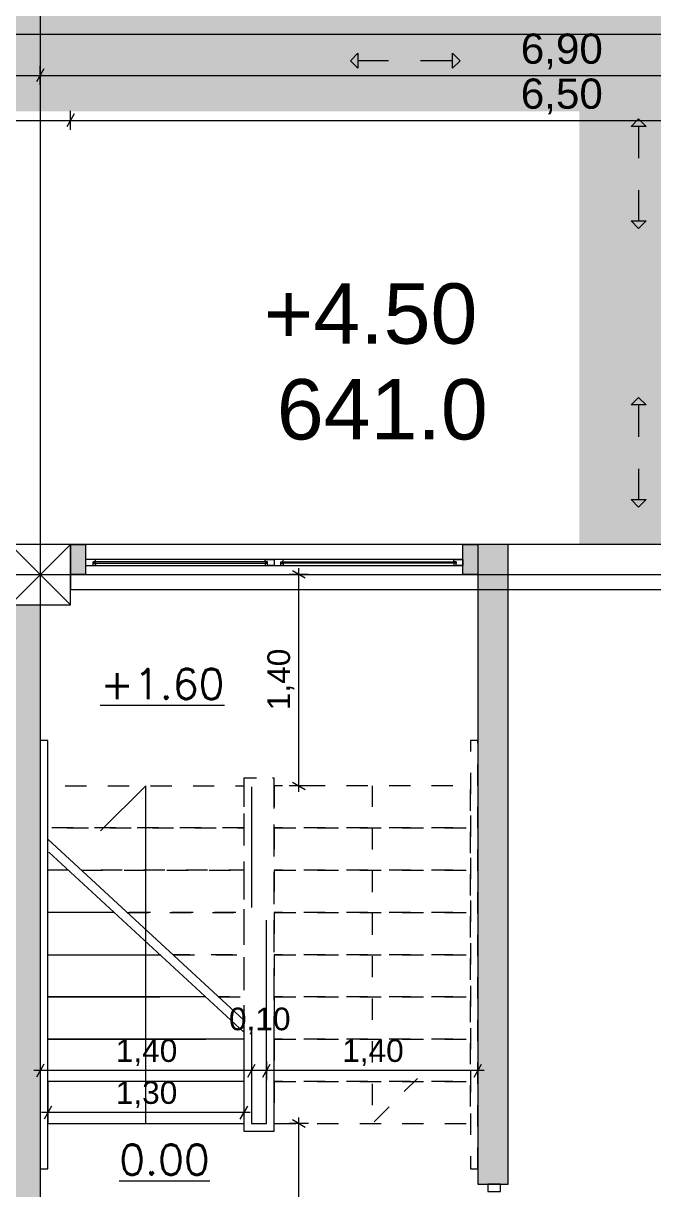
# Model space of a CAD drawing. Header units: metres. Extents: x 476297 to 476657, y 4620828 to 4621206.
# Drawn here: x 476418.35 to 476422.53, y 4620876.78 to 4620884.51 of the extents above; entities that cross this region are included whole.
import ezdxf

# ---------------------------------------------------------------- set-up
doc = ezdxf.new("R2010")
doc.units = ezdxf.units.M
doc.header["$MEASUREMENT"] = 0
doc.set_wipeout_variables(frame=1)
for name, pattern in [('AStair_dashed', [1.8, 0.8, -1]), ('Dashed', [0.423333, 0.211667, -0.211667]), ('Hidden Line', [0.3175, 0.211667, -0.105833]), ('Small Dashed', [0.282222, 0.141111, -0.141111]), ('Wipeout_Contour', [1, 0, -1])]:
    doc.linetypes.add(name, pattern=pattern)
for name, color, linetype in [('2D Drafting - General_Pen_No__1', 7, 'Continuous'), ('2D Drafting - General_Pen_No__250_Pen_No__7', 7, 'Continuous'), ('2D Drafting - General_Pen_No__7', 7, 'Continuous'), ('Doors_Pen_No__7_Pen_No__7', 7, 'Continuous'), ('gegmebi_Pen_No__7', 7, 'Continuous'), ('kar-panjara_Pen_No__7_Pen_No__7', 7, 'Continuous'), ('New.', 7, 'Continuous'), ('New2D Drafting - General_Pen_No__250_Pen_No__7', 7, 'Continuous'), ('NewAnnotation - Text', 7, 'Continuous'), ('NewCar-Art', 7, 'Continuous'), ('Newshenobebi', 7, 'Continuous'), ('zoma', 7, 'Continuous'), ('zoma_Pen_No__5', 7, 'Continuous')]:
    doc.layers.add(name, color=color, linetype=linetype)
doc.styles.add('GENERATED_STYLE_1', font='arial.ttf')
doc.styles.add('GENERATED_STYLE_2', font='arial.ttf')
doc.dimstyles.new('GENERATED_STYLE__1', dxfattribs={"dimtxt": 0.2, "dimasz": 0.064421, "dimexe": 0.18, "dimexo": 0.003, "dimgap": 0.09, "dimtad": 1, "dimtih": 1, "dimtoh": 1, "dimzin": 0, "dimdsep": 46, "dimtxsty": 'GENERATED_STYLE_2', "dimblk": 'ARROWHEAD_2', "dimblk1": 'ARROWHEAD_2', "dimblk2": 'ARROWHEAD_2', "dimcen": 0.09, "dimclrd": 142, "dimclre": 142, "dimclrt": 142, "dimadec": 0, "dimazin": 0, "dimtfac": 1, "dimtdec": 4, "dimtmove": 0, "dimatfit": 3, "dimfxl": 1, "dimtolj": 1, "dimtzin": 0, "dimarcsym": 0})
doc.dimstyles.new('GENERATED_STYLE__14', dxfattribs={"dimtxt": 0.5, "dimasz": 0.228, "dimexe": 0.18, "dimexo": 0.003, "dimgap": 0.09, "dimtad": 1, "dimzin": 0, "dimdsep": 46, "dimtxsty": 'GENERATED_STYLE_2', "dimblk": 'ARROWHEAD_2', "dimblk1": 'ARROWHEAD_2', "dimblk2": 'ARROWHEAD_2', "dimcen": 0.09, "dimclrd": 1, "dimclre": 1, "dimclrt": 1, "dimadec": 0, "dimazin": 0, "dimtfac": 1, "dimtdec": 4, "dimtmove": 2, "dimatfit": 3, "dimfxl": 1, "dimtolj": 1, "dimtzin": 0, "dimarcsym": 0})
doc.dimstyles.new('GENERATED_STYLE__2', dxfattribs={"dimtxt": 0.2, "dimasz": 0.064421, "dimexe": 0.18, "dimexo": 0.003, "dimgap": 0.09, "dimtad": 1, "dimtih": 1, "dimtoh": 1, "dimzin": 0, "dimdsep": 46, "dimtxsty": 'GENERATED_STYLE_2', "dimblk": 'ARROWHEAD_2', "dimblk1": 'ARROWHEAD_2', "dimblk2": 'ARROWHEAD_2', "dimcen": 0.09, "dimclrd": 142, "dimclre": 142, "dimclrt": 142, "dimadec": 0, "dimazin": 0, "dimtfac": 1, "dimtdec": 4, "dimtmove": 2, "dimatfit": 3, "dimfxl": 1, "dimtolj": 1, "dimtzin": 0, "dimarcsym": 0})
doc.dimstyles.new('GENERATED_STYLE__7', dxfattribs={"dimtxt": 0.15, "dimasz": 0.064421, "dimexe": 0.18, "dimexo": 0.003, "dimgap": 0.09, "dimtad": 1, "dimzin": 0, "dimdsep": 46, "dimtxsty": 'GENERATED_STYLE_2', "dimblk": 'ARROWHEAD_2', "dimblk1": 'ARROWHEAD_2', "dimblk2": 'ARROWHEAD_2', "dimcen": 0.09, "dimclrd": 142, "dimclre": 142, "dimclrt": 142, "dimadec": 0, "dimazin": 0, "dimtfac": 1, "dimtdec": 4, "dimtmove": 0, "dimatfit": 3, "dimfxl": 1, "dimtolj": 1, "dimtzin": 0, "dimarcsym": 0})
doc.dimstyles.new('GENERATED_STYLE__8', dxfattribs={"dimtxt": 0.15, "dimasz": 0.064421, "dimexe": 0.18, "dimexo": 0.003, "dimgap": 0.09, "dimtad": 1, "dimtih": 1, "dimtoh": 1, "dimzin": 0, "dimdsep": 46, "dimtxsty": 'GENERATED_STYLE_2', "dimblk": 'ARROWHEAD_2', "dimblk1": 'ARROWHEAD_2', "dimblk2": 'ARROWHEAD_2', "dimcen": 0.09, "dimclrd": 142, "dimclre": 142, "dimclrt": 142, "dimadec": 0, "dimazin": 0, "dimtfac": 1, "dimtdec": 4, "dimtmove": 0, "dimatfit": 3, "dimfxl": 1, "dimtolj": 1, "dimtzin": 0, "dimarcsym": 0})

# ---------------------------------------------------------------- blocks, each defined once
blk = doc.blocks.new('*D671', base_point=(476844.5271, 4621385.791))
at = {"layer": 'zoma', "color": 1, "linetype": 'Continuous', "lineweight": 0, "transparency": 16777216}
for p, q in [((476390.6629, 4620935.3666), (476390.6629, 4620935.5133)), ((476390.8129, 4620935.28), (476390.5129, 4620935.4532)), ((476390.8879, 4620935.3666), (476390.4379, 4620935.3666)), ((476390.6624, 4620881.0585), (476390.6629, 4620935.3666)), ((476390.5124, 4620881.1451), (476390.8124, 4620880.9719)), ((476390.8874, 4620881.0585), (476390.4374, 4620881.0585)), ((476390.6624, 4620880.9118), (476390.6624, 4620881.0585))]:
    blk.add_line(p, q, dxfattribs=at)
at = {"layer": 'zoma', "color": 1, "lineweight": 0, "transparency": 16777216, "insert": (476390.5625, 4620894.4064), "char_height": 0.5, "attachment_point": 7, "rotation": 89.99949, "style": 'GENERATED_STYLE_2'}
blk.add_mtext('\\A1;{\\pql;\\fArial CYR|b0|i0|c204|p34;54,31}', dxfattribs=at)
blk = doc.blocks.new('ARROWHEAD_2')
at = {"color": 0, "linetype": 'Continuous', "lineweight": 0}
for p, q in [((-0.378, -0.655), (0.378, 0.655)), ((0, 0), (-1, 0))]:
    blk.add_line(p, q, dxfattribs=at)
blk = doc.blocks.new('*D837', base_point=(476844.5271, 4621385.791))
at = {"layer": 'zoma', "color": 142, "linetype": 'Continuous', "lineweight": 0, "transparency": 16777216}
for p, q in [((476420.2387, 4620877.2187), (476420.1116, 4620877.2187)), ((476420.2175, 4620877.1942), (476420.1328, 4620877.2432)), ((476420.1752, 4620877.2187), (476420.1752, 4620877.2601)), ((476420.1752, 4620875.8187), (476420.1752, 4620877.2187)), ((476420.2387, 4620875.8187), (476420.1116, 4620875.8187)), ((476420.1328, 4620875.8432), (476420.2175, 4620875.7942)), ((476420.1752, 4620875.7772), (476420.1752, 4620875.8187))]:
    blk.add_line(p, q, dxfattribs=at)
at = {"layer": 'zoma', "color": 142, "lineweight": 0, "transparency": 16777216, "insert": (476420.1452, 4620876.3191), "char_height": 0.15, "attachment_point": 7, "rotation": 90, "style": 'GENERATED_STYLE_2'}
blk.add_mtext('\\A1;{\\pql;\\fArial CYR|b0|i0|c204|p34;1,40}', dxfattribs=at)
blk = doc.blocks.new('*D838', base_point=(476844.5271, 4621385.791))
at = {"layer": 'zoma', "color": 142, "linetype": 'Continuous', "lineweight": 0, "transparency": 16777216}
for p, q in [((476420.2387, 4620880.8585), (476420.1116, 4620880.8585)), ((476420.2175, 4620880.8341), (476420.1328, 4620880.883)), ((476420.1752, 4620880.8585), (476420.1752, 4620880.9)), ((476420.1752, 4620879.4587), (476420.1752, 4620880.8585)), ((476420.2387, 4620879.4587), (476420.1116, 4620879.4587)), ((476420.1328, 4620879.4832), (476420.2175, 4620879.4342)), ((476420.1752, 4620879.4172), (476420.1752, 4620879.4587))]:
    blk.add_line(p, q, dxfattribs=at)
at = {"layer": 'zoma', "color": 142, "lineweight": 0, "transparency": 16777216, "insert": (476420.1452, 4620879.9591), "char_height": 0.15, "attachment_point": 7, "rotation": 90, "style": 'GENERATED_STYLE_2'}
blk.add_mtext('\\A1;{\\pql;\\fArial CYR|b0|i0|c204|p34;1,40}', dxfattribs=at)
blk = doc.blocks.new('*D839', base_point=(476844.5271, 4621385.791))
at = {"layer": 'zoma', "color": 142, "linetype": 'Continuous', "lineweight": 0, "transparency": 16777216}
for p, q in [((476419.9379, 4620877.5276), (476419.9869, 4620877.6124)), ((476419.9624, 4620877.6336), (476419.9624, 4620877.5064)), ((476421.3379, 4620877.5276), (476421.3869, 4620877.6124)), ((476421.3624, 4620877.6336), (476421.3624, 4620877.5064)), ((476421.3624, 4620877.57), (476419.9624, 4620877.57)), ((476421.4038, 4620877.57), (476421.3624, 4620877.57))]:
    blk.add_line(p, q, dxfattribs=at)
at = {"layer": 'zoma', "color": 142, "lineweight": 0, "transparency": 16777216, "insert": (476420.4629, 4620877.6), "char_height": 0.15, "attachment_point": 7, "style": 'GENERATED_STYLE_2'}
blk.add_mtext('\\A1;{\\pql;\\fArial CYR|b0|i0|c204|p34;1,40}', dxfattribs=at)
blk = doc.blocks.new('*D840', base_point=(476844.5271, 4621385.791))
at = {"layer": 'zoma', "color": 142, "linetype": 'Continuous', "lineweight": 0, "transparency": 16777216}
for p, q in [((476419.8379, 4620877.5276), (476419.8869, 4620877.6124)), ((476419.8624, 4620877.6336), (476419.8624, 4620877.5064)), ((476419.9379, 4620877.5276), (476419.9869, 4620877.6124)), ((476419.9624, 4620877.6336), (476419.9624, 4620877.5064)), ((476419.9624, 4620877.57), (476419.8624, 4620877.57))]:
    blk.add_line(p, q, dxfattribs=at)
blk = doc.blocks.new('*D841', base_point=(476844.5271, 4621385.791))
at = {"layer": 'zoma', "color": 142, "linetype": 'Continuous', "lineweight": 0, "transparency": 16777216}
for p, q in [((476418.4869, 4620877.6124), (476418.4379, 4620877.5276)), ((476418.4624, 4620877.6336), (476418.4624, 4620877.5064)), ((476419.8379, 4620877.5276), (476419.8869, 4620877.6124)), ((476419.8624, 4620877.6336), (476419.8624, 4620877.5064)), ((476418.4624, 4620877.57), (476418.4209, 4620877.57)), ((476419.8624, 4620877.57), (476418.4624, 4620877.57))]:
    blk.add_line(p, q, dxfattribs=at)
at = {"layer": 'zoma', "color": 142, "lineweight": 0, "transparency": 16777216, "char_height": 0.15, "attachment_point": 7, "style": 'GENERATED_STYLE_2'}
for s, insert in [('\\A1;{\\pql;\\fArial CYR|b0|i0|c204|p34;0,10}', (476419.7129, 4620877.81)), ('\\A1;{\\pql;\\fArial CYR|b0|i0|c204|p34;1,40}', (476418.9629, 4620877.6))]:
    blk.add_mtext(s, dxfattribs=dict(at, insert=insert))
blk = doc.blocks.new('*D842', base_point=(476844.5271, 4621385.791))
at = {"layer": 'zoma', "color": 142, "linetype": 'Continuous', "lineweight": 0, "transparency": 16777216}
for p, q in [((476418.5124, 4620877.2919), (476418.4709, 4620877.2919)), ((476418.5369, 4620877.3342), (476418.4879, 4620877.2495)), ((476418.5124, 4620877.3554), (476418.5124, 4620877.2283)), ((476419.8124, 4620877.2919), (476418.5124, 4620877.2919)), ((476419.7879, 4620877.2495), (476419.8369, 4620877.3342)), ((476419.8124, 4620877.3554), (476419.8124, 4620877.2283)), ((476419.8538, 4620877.2919), (476419.8124, 4620877.2919))]:
    blk.add_line(p, q, dxfattribs=at)
at = {"layer": 'zoma', "color": 142, "lineweight": 0, "transparency": 16777216, "insert": (476418.9629, 4620877.3219), "char_height": 0.15, "attachment_point": 7, "style": 'GENERATED_STYLE_2'}
blk.add_mtext('\\A1;{\\pql;\\fArial CYR|b0|i0|c204|p34;1,30}', dxfattribs=at)
blk = doc.blocks.new('*D858', base_point=(476844.5271, 4621385.791))
at = {"layer": 'zoma', "color": 142, "linetype": 'Continuous', "lineweight": 0, "transparency": 16777216}
for p, q in [((476419.9309, 4621040.5546), (476419.9799, 4621040.6394)), ((476419.9554, 4621040.6606), (476419.9554, 4621040.5335)), ((476421.3309, 4621040.5546), (476421.3799, 4621040.6394)), ((476421.3554, 4621040.6606), (476421.3554, 4621040.5335)), ((476421.3554, 4621040.597), (476419.9554, 4621040.597)), ((476421.3968, 4621040.597), (476421.3554, 4621040.597))]:
    blk.add_line(p, q, dxfattribs=at)
at = {"layer": 'zoma', "color": 142, "lineweight": 0, "transparency": 16777216, "insert": (476420.4559, 4621040.627), "char_height": 0.15, "attachment_point": 7, "style": 'GENERATED_STYLE_2'}
blk.add_mtext('\\A1;{\\pql;\\fArial CYR|b0|i0|c204|p34;1,40}', dxfattribs=at)
blk = doc.blocks.new('*D859', base_point=(476844.5271, 4621385.791))
at = {"layer": 'zoma', "color": 142, "linetype": 'Continuous', "lineweight": 0, "transparency": 16777216}
for p, q in [((476419.8309, 4621040.5546), (476419.8799, 4621040.6394)), ((476419.8554, 4621040.6606), (476419.8554, 4621040.5335)), ((476419.9309, 4621040.5546), (476419.9799, 4621040.6394)), ((476419.9554, 4621040.6606), (476419.9554, 4621040.5335)), ((476419.9554, 4621040.597), (476419.8554, 4621040.597))]:
    blk.add_line(p, q, dxfattribs=at)
blk = doc.blocks.new('*D860', base_point=(476844.5271, 4621385.791))
at = {"layer": 'zoma', "color": 142, "linetype": 'Continuous', "lineweight": 0, "transparency": 16777216}
for p, q in [((476418.4799, 4621040.6394), (476418.4309, 4621040.5546)), ((476418.4554, 4621040.6606), (476418.4554, 4621040.5335)), ((476419.8309, 4621040.5546), (476419.8799, 4621040.6394)), ((476419.8554, 4621040.6606), (476419.8554, 4621040.5335)), ((476418.4554, 4621040.597), (476418.4139, 4621040.597)), ((476419.8554, 4621040.597), (476418.4554, 4621040.597))]:
    blk.add_line(p, q, dxfattribs=at)
at = {"layer": 'zoma', "color": 142, "lineweight": 0, "transparency": 16777216, "char_height": 0.15, "attachment_point": 7, "style": 'GENERATED_STYLE_2'}
for s, insert in [('\\A1;{\\pql;\\fArial CYR|b0|i0|c204|p34;0,10}', (476419.7059, 4621040.837)), ('\\A1;{\\pql;\\fArial CYR|b0|i0|c204|p34;1,40}', (476418.9559, 4621040.627))]:
    blk.add_mtext(s, dxfattribs=dict(at, insert=insert))
blk = doc.blocks.new('*D864', base_point=(476844.5271, 4621385.791))
at = {"layer": 'zoma', "color": 142, "linetype": 'Continuous', "lineweight": 0, "transparency": 16777216}
for p, q in [((476419.9309, 4621078.2897), (476419.9799, 4621078.3744)), ((476419.9554, 4621078.3956), (476419.9554, 4621078.2685)), ((476421.3309, 4621078.2897), (476421.3799, 4621078.3744)), ((476421.3554, 4621078.3956), (476421.3554, 4621078.2685)), ((476421.3554, 4621078.332), (476419.9554, 4621078.332)), ((476421.3968, 4621078.332), (476421.3554, 4621078.332))]:
    blk.add_line(p, q, dxfattribs=at)
at = {"layer": 'zoma', "color": 142, "lineweight": 0, "transparency": 16777216, "insert": (476420.4559, 4621078.362), "char_height": 0.15, "attachment_point": 7, "style": 'GENERATED_STYLE_2'}
blk.add_mtext('\\A1;{\\pql;\\fArial CYR|b0|i0|c204|p34;1,40}', dxfattribs=at)
blk = doc.blocks.new('*D865', base_point=(476844.5271, 4621385.791))
at = {"layer": 'zoma', "color": 142, "linetype": 'Continuous', "lineweight": 0, "transparency": 16777216}
for p, q in [((476419.8309, 4621078.2897), (476419.8799, 4621078.3744)), ((476419.8554, 4621078.3956), (476419.8554, 4621078.2685)), ((476419.9309, 4621078.2897), (476419.9799, 4621078.3744)), ((476419.9554, 4621078.3956), (476419.9554, 4621078.2685)), ((476419.9554, 4621078.332), (476419.8554, 4621078.332))]:
    blk.add_line(p, q, dxfattribs=at)
blk = doc.blocks.new('*D866', base_point=(476844.5271, 4621385.791))
at = {"layer": 'zoma', "color": 142, "linetype": 'Continuous', "lineweight": 0, "transparency": 16777216}
for p, q in [((476418.4799, 4621078.3744), (476418.4309, 4621078.2897)), ((476418.4554, 4621078.3956), (476418.4554, 4621078.2685)), ((476419.8309, 4621078.2897), (476419.8799, 4621078.3744)), ((476419.8554, 4621078.3956), (476419.8554, 4621078.2685)), ((476418.4554, 4621078.332), (476418.4139, 4621078.332)), ((476419.8554, 4621078.332), (476418.4554, 4621078.332))]:
    blk.add_line(p, q, dxfattribs=at)
at = {"layer": 'zoma', "color": 142, "lineweight": 0, "transparency": 16777216, "char_height": 0.15, "attachment_point": 7, "style": 'GENERATED_STYLE_2'}
for s, insert in [('\\A1;{\\pql;\\fArial CYR|b0|i0|c204|p34;0,10}', (476419.7059, 4621078.572)), ('\\A1;{\\pql;\\fArial CYR|b0|i0|c204|p34;1,40}', (476418.9559, 4621078.362))]:
    blk.add_mtext(s, dxfattribs=dict(at, insert=insert))
blk = doc.blocks.new('*D870', base_point=(476844.5271, 4621385.791))
at = {"layer": 'zoma', "color": 142, "linetype": 'Continuous', "lineweight": 0, "transparency": 16777216}
for p, q in [((476419.9309, 4621116.0176), (476419.9799, 4621116.1024)), ((476419.9554, 4621116.1236), (476419.9554, 4621115.9964)), ((476421.3309, 4621116.0176), (476421.3799, 4621116.1024)), ((476421.3554, 4621116.1236), (476421.3554, 4621115.9964)), ((476421.3554, 4621116.06), (476419.9554, 4621116.06)), ((476421.3968, 4621116.06), (476421.3554, 4621116.06))]:
    blk.add_line(p, q, dxfattribs=at)
at = {"layer": 'zoma', "color": 142, "lineweight": 0, "transparency": 16777216, "insert": (476420.4559, 4621116.09), "char_height": 0.15, "attachment_point": 7, "style": 'GENERATED_STYLE_2'}
blk.add_mtext('\\A1;{\\pql;\\fArial CYR|b0|i0|c204|p34;1,40}', dxfattribs=at)
blk = doc.blocks.new('*D871', base_point=(476844.5271, 4621385.791))
at = {"layer": 'zoma', "color": 142, "linetype": 'Continuous', "lineweight": 0, "transparency": 16777216}
for p, q in [((476419.8309, 4621116.0176), (476419.8799, 4621116.1024)), ((476419.8554, 4621116.1236), (476419.8554, 4621115.9964)), ((476419.9309, 4621116.0176), (476419.9799, 4621116.1024)), ((476419.9554, 4621116.1236), (476419.9554, 4621115.9964)), ((476419.9554, 4621116.06), (476419.8554, 4621116.06))]:
    blk.add_line(p, q, dxfattribs=at)
blk = doc.blocks.new('*D872', base_point=(476844.5271, 4621385.791))
at = {"layer": 'zoma', "color": 142, "linetype": 'Continuous', "lineweight": 0, "transparency": 16777216}
for p, q in [((476418.4799, 4621116.1024), (476418.4309, 4621116.0176)), ((476418.4554, 4621116.1236), (476418.4554, 4621115.9964)), ((476419.8309, 4621116.0176), (476419.8799, 4621116.1024)), ((476419.8554, 4621116.1236), (476419.8554, 4621115.9964)), ((476418.4554, 4621116.06), (476418.4139, 4621116.06)), ((476419.8554, 4621116.06), (476418.4554, 4621116.06))]:
    blk.add_line(p, q, dxfattribs=at)
at = {"layer": 'zoma', "color": 142, "lineweight": 0, "transparency": 16777216, "char_height": 0.15, "attachment_point": 7, "style": 'GENERATED_STYLE_2'}
for s, insert in [('\\A1;{\\pql;\\fArial CYR|b0|i0|c204|p34;0,10}', (476419.7059, 4621116.3)), ('\\A1;{\\pql;\\fArial CYR|b0|i0|c204|p34;1,40}', (476418.9559, 4621116.09))]:
    blk.add_mtext(s, dxfattribs=dict(at, insert=insert))
blk = doc.blocks.new('Line_46', base_point=(476421.2436, 4620884.2643))
at = {"layer": 'NewCar-Art', "linetype": 'Continuous', "lineweight": 0}
for points in [[(476420.5171, 4620884.2643), (476420.5671, 4620884.2143), (476420.5671, 4620884.3143)], [(476421.2436, 4620884.2643), (476421.1936, 4620884.3143), (476421.1936, 4620884.2143)]]:
    blk.add_hatch(color=5, dxfattribs=at).paths.add_polyline_path(points)
at = {"layer": 'NewCar-Art', "color": 5, "linetype": 'Continuous', "lineweight": 0}
for p, q in [((476420.5171, 4620884.2643), (476420.5671, 4620884.3143)), ((476420.5171, 4620884.2643), (476420.5671, 4620884.2143)), ((476420.5671, 4620884.3143), (476420.5671, 4620884.2143)), ((476421.2436, 4620884.2643), (476421.1936, 4620884.3143)), ((476421.1936, 4620884.2143), (476421.1936, 4620884.3143)), ((476421.2436, 4620884.2643), (476421.1936, 4620884.2143))]:
    blk.add_line(p, q, dxfattribs=at)
at = {"layer": 'NewCar-Art', "color": 5, "linetype": 'Dashed', "lineweight": 0}
blk.add_line((476421.1936, 4620884.2643), (476420.5671, 4620884.2643), dxfattribs=at)
blk = doc.blocks.new('Line_47', base_point=(476422.427, 4620882.0323))
at = {"layer": 'NewCar-Art', "linetype": 'Continuous', "lineweight": 0}
for points in [[(476422.427, 4620882.0323), (476422.377, 4620881.9823), (476422.477, 4620881.9823)], [(476422.427, 4620881.3058), (476422.477, 4620881.3558), (476422.377, 4620881.3558)]]:
    blk.add_hatch(color=5, dxfattribs=at).paths.add_polyline_path(points)
at = {"layer": 'NewCar-Art', "color": 5, "linetype": 'Continuous', "lineweight": 0}
for p, q in [((476422.427, 4620882.0323), (476422.377, 4620881.9823)), ((476422.427, 4620882.0323), (476422.477, 4620881.9823)), ((476422.477, 4620881.9823), (476422.377, 4620881.9823)), ((476422.427, 4620881.3058), (476422.377, 4620881.3558)), ((476422.377, 4620881.3558), (476422.477, 4620881.3558)), ((476422.427, 4620881.3058), (476422.477, 4620881.3558))]:
    blk.add_line(p, q, dxfattribs=at)
at = {"layer": 'NewCar-Art', "color": 5, "linetype": 'Dashed', "lineweight": 0}
blk.add_line((476422.427, 4620881.9823), (476422.427, 4620881.3558), dxfattribs=at)
blk = doc.blocks.new('Line_48', base_point=(476422.427, 4620883.8789))
at = {"layer": 'NewCar-Art', "linetype": 'Continuous', "lineweight": 0}
for points in [[(476422.427, 4620883.8789), (476422.377, 4620883.8289), (476422.477, 4620883.8289)], [(476422.427, 4620883.1524), (476422.477, 4620883.2024), (476422.377, 4620883.2024)]]:
    blk.add_hatch(color=5, dxfattribs=at).paths.add_polyline_path(points)
at = {"layer": 'NewCar-Art', "color": 5, "linetype": 'Continuous', "lineweight": 0}
for p, q in [((476422.427, 4620883.8789), (476422.377, 4620883.8289)), ((476422.427, 4620883.8789), (476422.477, 4620883.8289)), ((476422.477, 4620883.8289), (476422.377, 4620883.8289)), ((476422.427, 4620883.1524), (476422.377, 4620883.2024)), ((476422.377, 4620883.2024), (476422.477, 4620883.2024)), ((476422.427, 4620883.1524), (476422.477, 4620883.2024))]:
    blk.add_line(p, q, dxfattribs=at)
at = {"layer": 'NewCar-Art', "color": 5, "linetype": 'Dashed', "lineweight": 0}
blk.add_line((476422.427, 4620883.8289), (476422.427, 4620883.2024), dxfattribs=at)
blk = doc.blocks.new('*D928', base_point=(476844.5271, 4621385.791))
at = {"layer": 'zoma', "color": 142, "linetype": 'Continuous', "lineweight": 0, "transparency": 16777216}
for p, q in [((476411.5869, 4620884.2095), (476411.5379, 4620884.1247)), ((476411.5624, 4620884.1035), (476411.5624, 4620884.2307)), ((476411.5624, 4620884.1671), (476418.4624, 4620884.1671)), ((476418.4869, 4620884.2095), (476418.4379, 4620884.1247)), ((476418.4624, 4620884.1035), (476418.4624, 4620884.2307))]:
    blk.add_line(p, q, dxfattribs=at)
at = {"layer": 'zoma', "color": 142, "lineweight": 0, "transparency": 16777216, "insert": (476414.7463, 4620884.2071), "char_height": 0.2, "attachment_point": 7, "style": 'GENERATED_STYLE_2'}
blk.add_mtext('\\A1;{\\pql;\\fArial CYR|b0|i0|c204|p34;6,90}', dxfattribs=at)
blk = doc.blocks.new('*D929', base_point=(476844.5271, 4621385.791))
at = {"layer": 'zoma', "color": 142, "linetype": 'Continuous', "lineweight": 0, "transparency": 16777216}
for p, q in [((476418.4869, 4620884.2095), (476418.4379, 4620884.1247)), ((476418.4624, 4620884.1035), (476418.4624, 4620884.2307)), ((476418.4624, 4620884.1671), (476425.3624, 4620884.1671)), ((476425.3869, 4620884.2095), (476425.3379, 4620884.1247)), ((476425.3624, 4620884.1035), (476425.3624, 4620884.2307))]:
    blk.add_line(p, q, dxfattribs=at)
at = {"layer": 'zoma', "color": 142, "lineweight": 0, "transparency": 16777216, "insert": (476421.6463, 4620884.2071), "char_height": 0.2, "attachment_point": 7, "style": 'GENERATED_STYLE_2'}
blk.add_mtext('\\A1;{\\pql;\\fArial CYR|b0|i0|c204|p34;6,90}', dxfattribs=at)
blk = doc.blocks.new('*D939', base_point=(476844.5271, 4621385.791))
at = {"layer": 'zoma', "color": 142, "linetype": 'Continuous', "lineweight": 0, "transparency": 16777216}
for p, q in [((476418.2624, 4620883.8054), (476418.2624, 4620883.9325)), ((476418.6624, 4620883.8054), (476418.6624, 4620883.9325)), ((476418.2869, 4620883.9113), (476418.2379, 4620883.8265)), ((476418.2624, 4620883.8689), (476418.6624, 4620883.8689)), ((476418.6869, 4620883.9113), (476418.6379, 4620883.8265))]:
    blk.add_line(p, q, dxfattribs=at)
blk = doc.blocks.new('*D940', base_point=(476844.5271, 4621385.791))
at = {"layer": 'zoma', "color": 142, "linetype": 'Continuous', "lineweight": 0, "transparency": 16777216}
for p, q in [((476418.6624, 4620883.8054), (476418.6624, 4620883.9325)), ((476425.1624, 4620883.8054), (476425.1624, 4620883.9325)), ((476418.6869, 4620883.9113), (476418.6379, 4620883.8265)), ((476418.6624, 4620883.8689), (476425.1624, 4620883.8689)), ((476425.1869, 4620883.9113), (476425.1379, 4620883.8265))]:
    blk.add_line(p, q, dxfattribs=at)
at = {"layer": 'zoma', "color": 142, "lineweight": 0, "transparency": 16777216, "char_height": 0.2, "attachment_point": 7, "style": 'GENERATED_STYLE_2'}
for s, insert in [('\\A1;{\\pql;\\fArial CYR|b0|i0|c204|p34;6,50}', (476421.6463, 4620883.9089)), ('\\A1;{\\pql;\\fArial CYR|b0|i0|c204|p34;0,40}', (476424.6058, 4620883.9089))]:
    blk.add_mtext(s, dxfattribs=dict(at, insert=insert))
blk = doc.blocks.new('*D944', base_point=(476844.5271, 4621385.791))
at = {"layer": 'zoma', "color": 142, "linetype": 'Continuous', "lineweight": 0, "transparency": 16777216}
for p, q in [((476390.6869, 4620884.4833), (476390.6379, 4620884.3985)), ((476390.6624, 4620884.3773), (476390.6624, 4620884.5045)), ((476432.4379, 4620884.3985), (476432.4869, 4620884.4833)), ((476432.4624, 4620884.3773), (476432.4624, 4620884.5045)), ((476390.6209, 4620884.4409), (476390.6624, 4620884.4409)), ((476390.6624, 4620884.4409), (476432.4624, 4620884.4409)), ((476432.4624, 4620884.4409), (476432.5038, 4620884.4409))]:
    blk.add_line(p, q, dxfattribs=at)
at = {"layer": 'zoma', "color": 142, "lineweight": 0, "transparency": 16777216, "insert": (476411.7857, 4620884.4809), "char_height": 0.2, "attachment_point": 7, "style": 'GENERATED_STYLE_2'}
blk.add_mtext('\\A1;{\\pql;\\fArial CYR|b0|i0|c204|p34;41,80}', dxfattribs=at)

msp = doc.modelspace()

# ---------------------------------------------------------------- hatches: boundary and pattern name
at = {"layer": '2D Drafting - General_Pen_No__250_Pen_No__7', "linetype": 'Continuous', "lineweight": 0}
for points in [[(476418.7624, 4620881.0585), (476418.7624, 4620880.8585), (476418.6624, 4620880.8585), (476418.6624, 4620881.0585)], [(476421.3624, 4620881.0585), (476421.3624, 4620880.8585), (476421.2624, 4620880.8585), (476421.2624, 4620881.0585)], [(476421.3625, 4620881.0585), (476421.3625, 4620876.8187), (476421.5625, 4620876.8187), (476421.5625, 4620881.0585)], [(476418.4624, 4620880.6585), (476418.4624, 4620874.1585), (476418.2624, 4620874.1585), (476418.2624, 4620880.6585)]]:
    msp.add_hatch(color=7, dxfattribs=at).paths.add_polyline_path(points)
at = {"layer": 'New2D Drafting - General_Pen_No__250_Pen_No__7', "linetype": 'Continuous', "lineweight": 0}
msp.add_hatch(color=248, dxfattribs=at).paths.add_polyline_path([(476393.2929, 4620883.9285), (476400.3679, 4620883.9285), (476400.3679, 4620881.0584), (476401.2123, 4620881.0584), (476401.2123, 4620883.9285), (476422.0344, 4620883.9285), (476422.0344, 4620881.0584), (476422.823, 4620881.0584), (476422.823, 4620884.6428), (476394.043, 4620884.6428), (476394.043, 4620890.6795), (476405.2461, 4620890.6795), (476405.2461, 4620889.9688), (476405.9966, 4620889.9688), (476405.9966, 4620891.4295), (476393.2929, 4620891.4295), (476393.2929, 4620884.6428)])

# ---------------------------------------------------------------- linework, layer by layer
at = {"layer": '2D Drafting - General_Pen_No__1', "color": 7, "linetype": 'Continuous', "lineweight": 0}
for p, q in [((476418.6624, 4620880.6585), (476418.2624, 4620881.0585)), ((476418.2624, 4620880.6585), (476418.6624, 4620881.0585))]:
    msp.add_line(p, q, dxfattribs=at)
at = {"layer": '2D Drafting - General_Pen_No__1', "color": 7, "linetype": 'Continuous', "lineweight": 0, "flags": 128}
for points in [[(476418.2624, 4620880.6585), (476418.6624, 4620880.6585), (476418.6624, 4620881.0585), (476418.2624, 4620881.0585)], [(476418.6624, 4620880.7585), (476425.1624, 4620880.7585), (476425.1624, 4620881.0585), (476418.6624, 4620881.0585)]]:
    msp.add_lwpolyline(points, close=True, dxfattribs=at)
msp.add_lwpolyline([(476418.9524, 4620878.6187), (476418.5124, 4620878.6187)], dxfattribs=at)
at = {"layer": '2D Drafting - General_Pen_No__250_Pen_No__7', "color": 7, "linetype": 'Continuous', "lineweight": 0, "flags": 128}
for points in [[(476418.7624, 4620881.0585), (476418.7624, 4620880.8585), (476418.6624, 4620880.8585), (476418.6624, 4620881.0585)], [(476421.3624, 4620881.0585), (476421.3624, 4620880.8585), (476421.2624, 4620880.8585), (476421.2624, 4620881.0585)], [(476421.3625, 4620881.0585), (476421.3625, 4620876.8187), (476421.5625, 4620876.8187), (476421.5625, 4620881.0585)]]:
    msp.add_lwpolyline(points, close=True, dxfattribs=at)
at = {"layer": '2D Drafting - General_Pen_No__7', "color": 7, "linetype": 'Continuous', "lineweight": 0, "flags": 128}
for points in [[(476418.5124, 4620879.105), (476419.8124, 4620877.905)], [(476418.5184, 4620879.0193), (476419.8124, 4620877.8248)]]:
    msp.add_lwpolyline(points, dxfattribs=at)
at = {"layer": 'Doors_Pen_No__7_Pen_No__7', "color": 7, "linetype": 'Continuous', "lineweight": 0, "flags": 128}
msp.add_lwpolyline([(476421.4273, 4620876.8187), (476421.4273, 4620876.7693), (476421.5119, 4620876.7693), (476421.5119, 4620876.8187)], close=True, dxfattribs=at)
at = {"layer": 'gegmebi_Pen_No__7', "color": 251, "linetype": 'AStair_dashed', "lineweight": 0, "flags": 128}
for points in [[(476418.5124, 4620879.105), (476418.5124, 4620879.7587), (476418.4624, 4620879.7587), (476418.4624, 4620879.1512)], [(476419.9624, 4620877.7666), (476419.9624, 4620879.4587), (476419.8624, 4620879.4587), (476419.8624, 4620877.8589)]]:
    msp.add_lwpolyline(points, dxfattribs=at)
at = {"layer": 'gegmebi_Pen_No__7', "color": 251, "linetype": 'Small Dashed', "lineweight": 0, "flags": 128}
for points in [[(476421.3624, 4620876.9187), (476421.3624, 4620879.7587), (476421.3124, 4620879.7587), (476421.3124, 4620876.9187)], [(476419.8124, 4620879.4587), (476419.8124, 4620879.1787), (476418.5124, 4620879.1787), (476418.5124, 4620879.4587)], [(476420.0124, 4620879.4587), (476420.0124, 4620879.1787), (476421.3124, 4620879.1787), (476421.3124, 4620879.4587)], [(476420.0124, 4620879.1787), (476420.0124, 4620878.8987), (476421.3124, 4620878.8987), (476421.3124, 4620879.1787)], [(476420.0124, 4620878.8987), (476420.0124, 4620878.6187), (476421.3124, 4620878.6187), (476421.3124, 4620878.8987)], [(476420.0124, 4620878.6187), (476420.0124, 4620878.3387), (476421.3124, 4620878.3387), (476421.3124, 4620878.6187)], [(476420.0124, 4620878.3387), (476420.0124, 4620878.0587), (476421.3124, 4620878.0587), (476421.3124, 4620878.3387)], [(476420.0124, 4620878.0587), (476420.0124, 4620877.7787), (476421.3124, 4620877.7787), (476421.3124, 4620878.0587)], [(476420.0124, 4620877.7787), (476420.0124, 4620877.4987), (476421.3124, 4620877.4987), (476421.3124, 4620877.7787)], [(476420.0124, 4620877.4987), (476420.0124, 4620877.2187), (476421.3124, 4620877.2187), (476421.3124, 4620877.4987)]]:
    msp.add_lwpolyline(points, close=True, dxfattribs=at)
at = {"layer": 'gegmebi_Pen_No__7', "color": 7, "linetype": 'Continuous', "lineweight": 0, "flags": 128}
for points in [[(476419.1624, 4620877.2187), (476419.1624, 4620879.4587), (476418.8624, 4620879.1587)], [(476418.4624, 4620879.1512), (476418.4624, 4620876.9187), (476418.5124, 4620876.9187), (476418.5124, 4620878.7327), (476418.5124, 4620879.105)], [(476418.6491, 4620878.8987), (476418.5124, 4620878.8987), (476418.5124, 4620879.0248)], [(476419.5591, 4620878.0587), (476418.5124, 4620878.0587), (476418.5124, 4620878.3387), (476419.2624, 4620878.3387)], [(476419.8124, 4620877.7787), (476418.5124, 4620877.7787), (476418.5124, 4620878.0587), (476419.2557, 4620878.0587)], [(476419.8124, 4620877.905), (476419.8124, 4620877.1687), (476420.0124, 4620877.1687), (476420.0124, 4620877.7204)], [(476419.8624, 4620877.8589), (476419.8624, 4620877.2187), (476419.9624, 4620877.2187), (476419.9624, 4620877.7666)], [(476419.8124, 4620877.5448), (476419.8124, 4620877.4987), (476418.5124, 4620877.4987), (476418.5124, 4620877.7787), (476419.5591, 4620877.7787)], [(476419.8124, 4620877.4987), (476418.5124, 4620877.4987), (476418.5124, 4620877.2187), (476419.8124, 4620877.2187)]]:
    msp.add_lwpolyline(points, dxfattribs=at)
at = {"layer": 'gegmebi_Pen_No__7', "color": 251, "linetype": 'Hidden Line', "lineweight": 0, "flags": 128}
msp.add_lwpolyline([(476420.0124, 4620877.7204), (476420.0124, 4620879.5087), (476419.8124, 4620879.5087), (476419.8124, 4620877.905)], dxfattribs=at)
at = {"layer": 'gegmebi_Pen_No__7', "color": 251, "linetype": 'Small Dashed', "lineweight": 0, "flags": 128}
for points in [[(476420.6624, 4620879.4587), (476420.6624, 4620877.2187), (476420.9624, 4620877.5187)], [(476418.5124, 4620879.0248), (476418.5124, 4620879.1787), (476419.8124, 4620879.1787), (476419.8124, 4620878.8987), (476418.7359, 4620878.8987)], [(476418.7359, 4620878.8987), (476419.8124, 4620878.8987), (476419.8124, 4620878.6187), (476419.0393, 4620878.6187)], [(476419.0393, 4620878.6187), (476419.8124, 4620878.6187), (476419.8124, 4620878.3387), (476419.3426, 4620878.3387)], [(476419.3426, 4620878.3387), (476419.8124, 4620878.3387), (476419.8124, 4620878.0587), (476419.6459, 4620878.0587)], [(476419.6459, 4620878.0587), (476419.8124, 4620878.0587), (476419.8124, 4620877.905)]]:
    msp.add_lwpolyline(points, dxfattribs=at)
at = {"layer": 'kar-panjara_Pen_No__7_Pen_No__7', "color": 7, "linetype": 'Continuous', "lineweight": 0, "flags": 128}
for points in [[(476418.7624, 4620880.9183), (476418.8128, 4620880.9183), (476418.8128, 4620880.9333), (476418.8128, 4620880.9433), (476418.8278, 4620880.9433), (476418.8278, 4620880.9583), (476418.7624, 4620880.9583)], [(476418.8128, 4620880.9333), (476419.9674, 4620880.9333), (476419.9674, 4620880.9433), (476418.8128, 4620880.9433)], [(476418.8278, 4620880.9183), (476418.8128, 4620880.9183), (476418.8128, 4620880.9333), (476418.8278, 4620880.9333)], [(476420.0124, 4620880.9183), (476419.9674, 4620880.9183), (476419.9674, 4620880.9333), (476419.9674, 4620880.9433), (476419.9524, 4620880.9433), (476419.9524, 4620880.9583), (476420.0124, 4620880.9583)], [(476419.9524, 4620880.9183), (476419.9674, 4620880.9183), (476419.9674, 4620880.9333), (476419.9524, 4620880.9333)], [(476420.0124, 4620880.9183), (476420.0574, 4620880.9183), (476420.0574, 4620880.9333), (476420.0574, 4620880.9433), (476420.0724, 4620880.9433), (476420.0724, 4620880.9583), (476420.0124, 4620880.9583)], [(476421.2174, 4620880.9333), (476420.0574, 4620880.9333), (476420.0574, 4620880.9433), (476421.2174, 4620880.9433)], [(476420.0724, 4620880.9183), (476420.0574, 4620880.9183), (476420.0574, 4620880.9333), (476420.0724, 4620880.9333)], [(476421.2624, 4620880.9183), (476421.2174, 4620880.9183), (476421.2174, 4620880.9333), (476421.2174, 4620880.9433), (476421.2027, 4620880.9433), (476421.2027, 4620880.9583), (476421.2624, 4620880.9583)], [(476421.2027, 4620880.9183), (476421.2174, 4620880.9183), (476421.2174, 4620880.9333), (476421.2027, 4620880.9333)]]:
    msp.add_lwpolyline(points, close=True, dxfattribs=at)
at = {"layer": 'Newshenobebi', "color": 7, "linetype": 'Continuous', "lineweight": 0}
for points in [[(476421.2624, 4620880.9583), (476418.7624, 4620880.9583), (476418.7624, 4620880.9183), (476421.2624, 4620880.9183)], [(476421.2624, 4620880.9583), (476418.7624, 4620880.9583), (476418.7624, 4620880.8585), (476421.2624, 4620880.8585)]]:
    msp.add_lwpolyline(points, close=True, dxfattribs=at)
at = {"layer": 'zoma_Pen_No__5', "color": 5, "linetype": 'Continuous', "lineweight": 0}
for p, q in [((476418.4624, 4620884.5681), (476418.4624, 4620859.8573)), ((476386.7818, 4620880.8585), (476436.6682, 4620880.8585)), ((476386.7818, 4620880.8585), (476436.6682, 4620880.8585))]:
    msp.add_line(p, q, dxfattribs=at)

# ---------------------------------------------------------------- block references
at = {"layer": 'NewCar-Art', "color": 5, "linetype": 'Dashed', "lineweight": 0}
for name, p in [('Line_46', (476421.2436, 4620884.2643)), ('Line_48', (476422.427, 4620883.8789)), ('Line_47', (476422.427, 4620882.0323))]:
    msp.add_blockref(name, p, dxfattribs=at)

# ---------------------------------------------------------------- dimensions: what is measured, and where the dimension line sits
at = {"layer": 'zoma', "color": 142, "linetype": 'Continuous', "lineweight": 0}
for base, p1, p2, picture, middle in [((476418.4554, 4621116.06), (476419.8554, 4620877.2187), (476418.4554, 4620878.9658), '*D872', (476419.1507, 4621116.165)), ((476419.8554, 4621116.06), (476419.9554, 4620877.2187), (476419.8554, 4620877.2187), '*D871', (476419.9007, 4621116.375)), ((476419.9554, 4621116.06), (476421.3554, 4620877.5105), (476419.9554, 4620877.2187), '*D870', (476420.6507, 4621116.165)), ((476418.4554, 4621078.332), (476419.8554, 4620877.2187), (476418.4554, 4620878.9658), '*D866', (476419.1507, 4621078.437)), ((476419.8554, 4621078.332), (476419.9554, 4620877.2187), (476419.8554, 4620877.2187), '*D865', (476419.9007, 4621078.647)), ((476419.9554, 4621078.332), (476421.3554, 4620877.5105), (476419.9554, 4620877.2187), '*D864', (476420.6507, 4621078.437)), ((476418.4554, 4621040.597), (476419.8554, 4620877.2187), (476418.4554, 4620878.9658), '*D860', (476419.1507, 4621040.702)), ((476419.8554, 4621040.597), (476419.9554, 4620877.2187), (476419.8554, 4620877.2187), '*D859', (476419.9007, 4621040.912)), ((476419.9554, 4621040.597), (476421.3554, 4620877.5105), (476419.9554, 4620877.2187), '*D858', (476420.6507, 4621040.702)), ((476418.4624, 4620877.57), (476419.8624, 4620877.2187), (476418.4624, 4620878.9658), '*D841', (476419.1577, 4620877.675)), ((476418.5124, 4620877.2919), (476419.8124, 4620878.2311), (476418.5124, 4620878.2138), '*D842', (476419.1577, 4620877.3969)), ((476419.8624, 4620877.57), (476419.9624, 4620877.2187), (476419.8624, 4620877.2187), '*D840', (476419.9077, 4620877.885)), ((476419.9624, 4620877.57), (476421.3624, 4620877.5105), (476419.9624, 4620877.2187), '*D839', (476420.6577, 4620877.675))]:
    dim = msp.add_linear_dim(base=base, p1=p1, p2=p2, angle=180, dimstyle='GENERATED_STYLE__8', dxfattribs=at)
    dim.commit()
    dim.dimension.update_dxf_attribs({"geometry": picture, "text_midpoint": middle, "dimtype": 160})
at = {"layer": 'zoma', "color": 1, "linetype": 'Continuous', "lineweight": 0}
dim = msp.add_linear_dim(base=(476390.6629, 4620935.3666), p1=(476432.4625, 4620881.0581), p2=(476390.6629, 4620935.3666), angle=89.99949, dimstyle='GENERATED_STYLE__14', dxfattribs=at)
dim.commit()
dim.dimension.update_dxf_attribs({"geometry": '*D671', "text_midpoint": (476390.3125, 4620895.2464), "dimtype": 160, "text_rotation": 89.99949})
at = {"layer": 'zoma', "color": 142, "linetype": 'Continuous', "lineweight": 0}
for base, p1, p2, picture, middle in [((476418.4624, 4620884.1671), (476411.5624, 4620882.5284), (476418.4624, 4620882.5284), '*D928', (476415.0061, 4620884.3071)), ((476418.6624, 4620883.8689), (476418.2624, 4620882.3663), (476418.6624, 4620882.3663), '*D939', (476417.9655, 4620884.0089))]:
    dim = msp.add_linear_dim(base=base, p1=p1, p2=p2, dimstyle='GENERATED_STYLE__1', dxfattribs=at)
    dim.commit()
    dim.dimension.update_dxf_attribs({"geometry": picture, "text_midpoint": middle, "dimtype": 160})
for base, p1, p2, picture, middle in [((476420.1752, 4620880.8585), (476420.2467, 4620879.4587), (476420.0821, 4620880.8585), '*D838', (476420.0702, 4620880.1539)), ((476420.1752, 4620877.2187), (476420.8134, 4620875.8187), (476420.6523, 4620877.2187), '*D837', (476420.0702, 4620876.514))]:
    dim = msp.add_linear_dim(base=base, p1=p1, p2=p2, angle=90, dimstyle='GENERATED_STYLE__7', dxfattribs=at)
    dim.commit()
    dim.dimension.update_dxf_attribs({"geometry": picture, "text_midpoint": middle, "dimtype": 160, "text_rotation": 90})

# ---------------------------------------------------------------- wipeouts: each hides what was drawn before it
at = {"color": 1, "linetype": 'Wipeout_Contour', "lineweight": 0, "ltscale": 18581487.11939607}
msp.add_wipeout([(476418.8309, 4620877.0749), (476419.7411, 4620877.0749), (476419.7411, 4620876.7926), (476418.8309, 4620876.7926)], dxfattribs=at).dxf.layer = 'New.'

# ---------------------------------------------------------------- next in the draw order: texts
at = {"layer": 'New.', "color": 1, "linetype": 'Continuous', "lineweight": 0, "insert": (476419.286, 4620877.0799), "char_height": 0.2, "attachment_point": 2}
msp.add_mtext('\\A1;{\\pqc;\\Ftxt.shx;\\L\\L0\\Ftxt.shx;.00}', dxfattribs=at)

# ---------------------------------------------------------------- next in the draw order: wipeouts: each hides what was drawn before it
at = {"color": 1, "linetype": 'Wipeout_Contour', "lineweight": 0, "ltscale": 18581499.65965566}
msp.add_wipeout([(476418.8252, 4620880.2281), (476419.7175, 4620880.2281), (476419.7175, 4620879.9458), (476418.8252, 4620879.9458)], dxfattribs=at).dxf.layer = 'New.'
at = {"color": 1, "linetype": 'Wipeout_Contour', "lineweight": 0, "ltscale": 18581510.08727736}
msp.add_wipeout([(476419.959, 4620882.8796), (476421.345, 4620882.8796), (476421.345, 4620882.251), (476419.959, 4620882.251)], dxfattribs=at).dxf.layer = 'NewAnnotation - Text'

# ---------------------------------------------------------------- next in the draw order: texts
at = {"layer": 'New.', "color": 1, "linetype": 'Continuous', "lineweight": 0, "insert": (476419.2714, 4620880.2331), "char_height": 0.2, "attachment_point": 2}
msp.add_mtext('\\A1;{\\pqc;\\Ftxt.shx;\\L\\L+1\\Ftxt.shx;.\\Ftxt.shx;6\\Ftxt.shx;0}', dxfattribs=at)
at = {"layer": 'NewAnnotation - Text', "color": 1, "linetype": 'Continuous', "lineweight": 0, "insert": (476420.652, 4620882.7882), "char_height": 0.4, "attachment_point": 2, "style": 'GENERATED_STYLE_1'}
msp.add_mtext('\\A1;{\\pqc;\\fArial|b0|i0|c0|p34;+\\fArial|b0|i0|c0|p34;4\\fArial|b0|i0|c0|p34;.\\fArial|b0|i0|c0|p34;5\\fArial|b0|i0|c0|p34;0}', dxfattribs=at)

# ---------------------------------------------------------------- next in the draw order: dimensions: what is measured, and where the dimension line sits
at = {"layer": 'zoma', "color": 142, "linetype": 'Continuous', "lineweight": 0}
for base, p1, p2, dimstyle, picture, middle in [((476432.4624, 4620884.4409), (476390.6624, 4620882.5823), (476432.4624, 4620882.5823), 'GENERATED_STYLE__2', '*D944', (476412.1217, 4620884.5809)), ((476425.3624, 4620884.1671), (476418.4624, 4620882.5284), (476425.3624, 4620882.5284), 'GENERATED_STYLE__1', '*D929', (476421.9061, 4620884.3071)), ((476425.1624, 4620883.8689), (476418.6624, 4620882.3663), (476425.1624, 4620882.3663), 'GENERATED_STYLE__1', '*D940', (476421.9061, 4620884.0089))]:
    dim = msp.add_linear_dim(base=base, p1=p1, p2=p2, dimstyle=dimstyle, dxfattribs=at)
    dim.commit()
    dim.dimension.update_dxf_attribs({"geometry": picture, "text_midpoint": middle, "dimtype": 160})

# ---------------------------------------------------------------- next in the draw order: wipeouts: each hides what was drawn before it
at = {"color": 1, "linetype": 'Wipeout_Contour', "lineweight": 0, "ltscale": 18581507.59492321}
msp.add_wipeout([(476420.0447, 4620882.2453), (476421.4125, 4620882.2453), (476421.4125, 4620881.6168), (476420.0447, 4620881.6168)], dxfattribs=at).dxf.layer = 'NewAnnotation - Text'

# ---------------------------------------------------------------- next in the draw order: texts
at = {"layer": 'NewAnnotation - Text', "color": 1, "linetype": 'Continuous', "lineweight": 0, "insert": (476420.7286, 4620882.1539), "char_height": 0.4, "attachment_point": 2, "style": 'GENERATED_STYLE_1'}
msp.add_mtext('\\A1;{\\pqc;\\fArial|b0|i0|c0|p34;64\\fArial|b0|i0|c0|p34;1\\fArial|b0|i0|c0|p34;.\\fArial|b0|i0|c0|p34;0}', dxfattribs=at)

doc.saveas('drawing.dxf')
